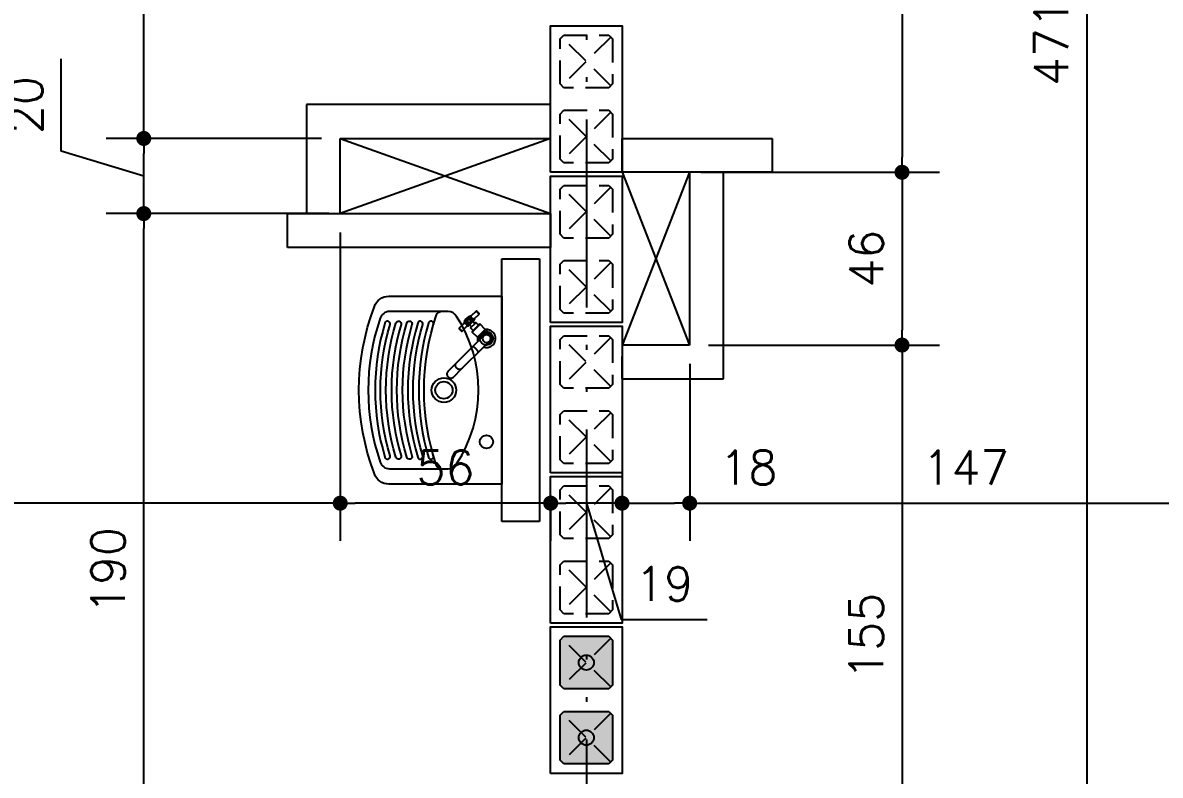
# Model space of a CAD drawing. Extents: x -14651 to 3496, y -4567 to 1191.
# Drawn here: x 714 to 1016.8, y -109.1 to 91.2 of the extents above; entities that cross this region are included whole.
import ezdxf

# ---------------------------------------------------------------- set-up
doc = ezdxf.new("R2010")
doc.units = 0
doc.header["$LTSCALE"] = 25
doc.linetypes.add('DASHED2', pattern=[0.375, 0.25, -0.125])
doc.linetypes.add('ESTILO_TQS_0004', pattern=[3.3, 2, -0.4, 0.05, -0.4, 0.05, -0.4])
for name, color, linetype in [('203', 1, 'DASHED2'), ('213', 252, 'Continuous'), ('241', 2, 'Continuous'), ('ALVENARIA NÃO ESTRUTURAL', 242, 'Continuous'), ('Arranque', 14, 'Continuous'), ('COTA', 1, 'Continuous'), ('EIXOS', 1, 'ESTILO_TQS_0004'), ('FERRO', 5, 'Continuous'), ('Pena_1', 1, 'Continuous'), ('PROJ', 252, 'Continuous')]:
    doc.layers.add(name, color=color, linetype=linetype)
doc.styles.add('COTA', font='romans.shx')
doc.dimstyles.new('forma', dxfattribs={"dimscale": 5, "dimtxt": 1.8, "dimasz": 0.8, "dimexe": 2, "dimexo": 1, "dimgap": 1, "dimtad": 1, "dimdec": 1, "dimzin": 9, "dimtxsty": 'COTA', "dimblk1": 'DOT', "dimblk2": 'DOT', "dimsah": 1, "dimcen": 0, "dimdle": 1, "dimclrd": 256, "dimclre": 256, "dimclrt": 2, "dimadec": 0, "dimazin": 0, "dimtfac": 1, "dimtdec": 0, "dimtmove": 0, "dimatfit": 3, "dimfxl": 1, "dimtolj": 1, "dimtzin": 0, "dimarcsym": 0})
pattern_1 = [(0, (1062.2, -1156.2), (0, 698.5), [508, -190.5]), (90, (1062.2, -1156.2), (-698.5, 4e-14), [508, -190.5])]

# ---------------------------------------------------------------- blocks, each defined once
blk = doc.blocks.new('P4020')
blk.add_lwpolyline([(-19.5, -9.5), (19.5, -9.5), (19.5, 9.5), (-19.5, 9.5), (-19.5, -9.5)])
at = {"color": 1, "linetype": 'DASHED2'}
for points in [[(-17, -6), (-16, -7), (-4, -7), (-3, -6), (-3, 6), (-4, 7), (-16, 7), (-17, 6), (-17, -6)], [(3, -6), (4, -7), (16, -7), (17, -6), (17, 6), (16, 7), (4, 7), (3, 6), (3, -6)]]:
    blk.add_lwpolyline(points, dxfattribs=at)
at = {"layer": '203', "color": 253}
for p, q in [((-16.5, 6.5), (-3.5, -6.5)), ((-3.5, 6.5), (-16.5, -6.5)), ((16.5, 6.5), (3.5, -6.5)), ((3.5, 6.5), (16.5, -6.5))]:
    blk.add_line(p, q, dxfattribs=at)
blk = doc.blocks.new('GR-1414')
at = {"layer": '213'}
h = blk.add_hatch(color=256, dxfattribs=at)
h.paths.add_polyline_path([(6, -7), (7, -6), (7, 6), (6, 7), (-6, 7), (-7, 6), (-7, -6), (-6, -7)])
h.paths.add_polyline_path([(2, 0, 1), (-2, 0, 1)], flags=16)
at = {"layer": 'Arranque'}
blk.add_hatch(color=256, dxfattribs=at).paths.add_polyline_path([(2, 0, 1), (-2, 0, 1)])
at = {"layer": '213'}
for p, q in [((-7, 6), (-6, 7)), ((-6, 7), (6, 7)), ((6, 7), (7, 6)), ((-7, -6), (-7, 6)), ((7, 6), (7, -6)), ((-6, -7), (-7, -6)), ((7, -6), (6, -7)), ((6, -7), (-6, -7))]:
    blk.add_line(p, q, dxfattribs=at)
at = {"layer": 'FERRO', "linetype": 'Continuous'}
blk.add_circle((0, 0), 2, dxfattribs=at)
blk = doc.blocks.new('A$C8e916747')
at = {"true_color": 0xffffff}
h = blk.add_hatch(dxfattribs=at)
h.set_pattern_fill('ANGLE', scale=100)
h.set_pattern_definition(pattern_1)
h.paths.add_polyline_path([(1085.89, -1162.48, -0.113615), (1087.17, -1159.72, -0.231363), (1086.86, -1159.87), (1037.34, -1159.87, -0.07375), (1038.36, -1162.1), (1043.06, -1183.12, 0.351222), (1043.43, -1183.43), (1080.9, -1183.43, 0.351222), (1081.28, -1183.12)])
h.paths.add_polyline_path([(1087.25, -1156.58, 0.414214), (1086.86, -1156.19), (1037.46, -1156.19, 0.460965), (1037.07, -1156.64), (1037.07, -1159.49, -0.014121), (1037.34, -1159.87), (1086.86, -1159.87, 0.414214), (1087.25, -1159.49)])
h.paths.add_polyline_path([(1064.68, -1194.93, 0.414214), (1064.2, -1194.45), (1060.73, -1194.45, 0.414214), (1060.24, -1194.94), (1060.25, -1198.62), (1064.69, -1198.62)])
h.paths.add_polyline_path([(1064.69, -1183.43), (1060.24, -1183.43), (1060.24, -1189.37), (1064.69, -1189.37)])
h = blk.add_hatch(dxfattribs=at)
h.set_pattern_fill('ANGLE', scale=100)
h.set_pattern_definition(pattern_1)
h.paths.add_polyline_path([(1064.69, -1183.43), (1060.24, -1183.43), (1060.24, -1189.37), (1064.69, -1189.37)])
h.paths.add_polyline_path([(1064.86, -1199.1), (1060.02, -1199.11), (1060.02, -1203.85, 1), (1064.87, -1203.84)], flags=17)
h.paths.add_polyline_path([(1085.89, -1162.48, -0.113615), (1087.17, -1159.72, -0.231363), (1086.86, -1159.87), (1037.34, -1159.87, -0.07375), (1038.36, -1162.1), (1043.06, -1183.12, 0.351222), (1043.43, -1183.43), (1080.9, -1183.43, 0.351222), (1081.28, -1183.12)])
h.paths.add_polyline_path([(1087.25, -1156.58, 0.414214), (1086.86, -1156.19), (1037.46, -1156.19, 0.460965), (1037.07, -1156.64), (1037.07, -1159.49, -0.014121), (1037.34, -1159.87), (1086.86, -1159.87, 0.414214), (1087.25, -1159.49)])
h.paths.add_polyline_path([(1064.87, -1203.84), (1064.86, -1199.1), (1060.02, -1199.11), (1060.02, -1203.85, 1)])
h.paths.add_polyline_path([(1065.11, -1198.62, -0.414214), (1065.35, -1198.85), (1065.35, -1198.87, -0.414214), (1065.11, -1199.1), (1064.86, -1199.1), (1064.87, -1203.84, -1), (1060.02, -1203.85), (1060.02, -1199.11), (1059.76, -1199.11, -0.414214), (1059.53, -1198.88), (1059.53, -1198.86, -0.414214), (1059.76, -1198.62), (1060.25, -1198.62), (1060.24, -1194.94, -0.414214), (1060.73, -1194.45), (1060.73, -1194.26, -0.414214), (1061.02, -1193.97), (1061.52, -1193.96), (1061.52, -1191.8), (1061.44, -1191.8, -0.222161), (1061.07, -1191.62), (1060.73, -1191.23), (1060.81, -1191.23), (1060.2, -1190.41), (1059.44, -1190.41), (1059.44, -1189.37), (1065.52, -1189.37), (1065.52, -1190.41), (1064.76, -1190.41), (1064.16, -1191.22), (1064.29, -1191.22), (1063.96, -1191.62, -0.222161), (1063.59, -1191.79), (1063.4, -1191.79), (1063.4, -1193.96), (1063.97, -1193.96, -0.414214), (1064.26, -1194.25), (1064.26, -1194.45, -0.378388), (1064.68, -1194.93), (1064.69, -1198.62)])
at = {"layer": 'ALVENARIA NÃO ESTRUTURAL'}
for p, q in [((1019.31, -1120.15), (954.31, -1120.15)), ((954.31, -1120.15), (954.31, -1149.15)), ((1019.31, -1129.15), (1019.31, -1120.15)), ((963.31, -1149.15), (963.31, -1129.15)), ((963.31, -1129.15), (1019.31, -1129.15)), ((1038.31, -1138.15), (1038.31, -1129.15)), ((1038.31, -1129.15), (1078.31, -1129.15)), ((1078.31, -1129.15), (1078.31, -1138.15)), ((1078.31, -1138.15), (1038.31, -1138.15)), ((1065.31, -1138.15), (1056.31, -1138.15)), ((1056.31, -1138.15), (1056.31, -1184.15)), ((1059.31, -1138.15), (1065.31, -1138.15)), ((1065.31, -1193.15), (1065.31, -1138.15)), ((949.31, -1149.15), (1019.31, -1149.15)), ((949.31, -1158.15), (949.31, -1149.15)), ((954.31, -1149.15), (963.31, -1149.15)), ((960.31, -1149.15), (954.31, -1149.15)), ((1019.31, -1149.15), (1019.31, -1158.15)), ((1019.31, -1158.15), (949.31, -1158.15)), ((1006.31, -1231.15), (1006.31, -1161.15)), ((1006.31, -1161.15), (1016.31, -1161.15)), ((1016.31, -1161.15), (1016.31, -1231.15)), ((1056.31, -1184.15), (1038.31, -1184.15)), ((1038.31, -1184.15), (1038.31, -1193.15)), ((1038.31, -1193.15), (1038.31, -1187.15)), ((1038.31, -1193.15), (1065.31, -1193.15)), ((1016.31, -1231.15), (1006.31, -1231.15))]:
    blk.add_line(p, q, dxfattribs=at)
at = {"layer": 'Pena_1'}
for p, q in [((963.31, -1129.15), (1019.31, -1149.15)), ((1019.31, -1129.15), (963.31, -1149.15)), ((1038.31, -1138.15), (1056.31, -1184.15)), ((1056.31, -1138.15), (1038.31, -1184.15))]:
    blk.add_line(p, q, dxfattribs=at)
at = {"layer": 'PROJ'}
for p, q in [((996.28, -1178.1), (997.95, -1176.44)), ((996.37, -1177.73), (997.58, -1176.53)), ((999.1, -1177.27), (998.11, -1178.26)), ((998.85, -1177.38), (998.2, -1178.03)), ((999.49, -1175.11), (1000.27, -1175.89)), ((995.73, -1180.42), (994.95, -1179.65)), ((998.11, -1178.26), (997.12, -1179.25)), ((997.87, -1178.36), (997.22, -1179.01)), ((998.47, -1180.71), (1000.56, -1178.62)), ((1000.08, -1178.82), (998.66, -1180.23)), ((999.87, -1182.15), (1001.99, -1180.02)), ((1001.71, -1180.17), (1001.78, -1180.24)), ((1001.99, -1180.02), (1003.27, -1181.3)), ((1000.43, -1182.71), (999.87, -1182.15)), ((1000.08, -1181.94), (1000.01, -1181.87)), ((1001.48, -1181.67), (1001.45, -1181.7)), ((1001.5, -1181.65), (1001.48, -1181.67)), ((1002.93, -1183.19), (1002.96, -1183.16)), ((1002.96, -1183.16), (1002.98, -1183.14)), ((1003.27, -1181.3), (1003.27, -1181.3))]:
    blk.add_line(p, q, dxfattribs=at)
for points in [[(976.26, -1221.15, -0.320344), (972.4, -1218.4, -0.18377), (972.4, -1173.9, -0.320344), (976.26, -1171.15), (1006.31, -1171.15), (1006.31, -1221.15)], [(994.27, -1215.8, 0.298099), (994.27, -1176.5, 0.268188), (992.06, -1175.22), (976.39, -1175.22, 0.329622), (973.96, -1177.02, 0.167299), (973.96, -1215.27, 0.329622), (976.39, -1217.07), (992.06, -1217.07, 0.268188)], [(999.97, -1183.18), (994.24, -1188.91), (991.93, -1191.22), (991.83, -1191.34), (991.76, -1191.48), (991.71, -1191.64), (991.69, -1191.8), (991.7, -1191.97), (991.75, -1192.14), (991.82, -1192.31), (991.91, -1192.46), (992.03, -1192.6), (992.17, -1192.72), (992.32, -1192.82), (992.49, -1192.89), (992.66, -1192.93), (992.83, -1192.94), (993, -1192.92), (993.15, -1192.88), (993.29, -1192.8), (993.42, -1192.7), (995.72, -1190.39), (1001.45, -1184.67), (1001.65, -1184.73), (1001.96, -1184.78), (1002.27, -1184.8), (1002.57, -1184.78), (1002.88, -1184.71), (1003.17, -1184.61), (1003.45, -1184.47), (1003.71, -1184.3), (1003.94, -1184.09), (1003.98, -1184.06), (1004.18, -1183.82), (1004.34, -1183.56), (1004.48, -1183.28), (1004.57, -1182.98), (1004.63, -1182.68), (1004.64, -1182.37), (1004.62, -1182.06), (1004.56, -1181.75), (1004.45, -1181.46), (1004.32, -1181.18), (1004.14, -1180.93), (1003.94, -1180.69), (1003.87, -1180.62), (1003.62, -1180.43), (1003.36, -1180.27), (1003.08, -1180.14), (1002.78, -1180.05), (1002.48, -1180), (1002.17, -1179.99), (1001.86, -1180.02), (1001.91, -1179.97), (1000.56, -1178.62, 0.414214), (1000.41, -1178.62), (1000.22, -1178.82, -0.414214), (1000.08, -1178.82), (999.44, -1178.18), (999.16, -1178.45), (998.61, -1177.9), (998.87, -1177.64, 0.366757), (998.89, -1177.39, -0.366223), (998.9, -1177.26), (1000.27, -1175.89, 0.414214), (1000.27, -1175.75), (999.63, -1175.11, 0.414214), (999.49, -1175.11), (998.12, -1176.47, -0.428794), (997.98, -1176.47), (997.95, -1176.44, 0.414214), (997.81, -1176.44), (997.65, -1176.6), (997.58, -1176.53), (996.98, -1177.01), (996.85, -1177.14), (996.37, -1177.73), (996.44, -1177.8), (996.28, -1177.96, 0.414214), (996.28, -1178.1), (996.32, -1178.14, -0.429981), (996.32, -1178.28), (994.95, -1179.65, 0.414214), (994.95, -1179.79), (995.59, -1180.42, 0.414214), (995.73, -1180.42), (997.1, -1179.06, -0.366509), (997.23, -1179.05, 0.366757), (997.49, -1179.03), (997.75, -1178.77), (998.29, -1179.32), (998.02, -1179.59), (998.66, -1180.23, -0.414214), (998.66, -1180.38), (998.47, -1180.57, 0.414214), (998.47, -1180.71), (999.81, -1182.06), (999.86, -1182.01), (999.84, -1182.27), (999.84, -1182.58), (999.88, -1182.88)], [(976.6, -1178.67, 1), (975.23, -1178.31, 0.147691), (975.23, -1213.99, 1), (976.6, -1213.62, -0.148039)], [(979.51, -1178.67, 0.148039), (979.51, -1213.62, -1), (978.13, -1213.99, -0.147691), (978.13, -1178.31, -1)], [(982.41, -1213.62, -1), (981.03, -1213.99, -0.147691), (981.03, -1178.31, -1), (982.41, -1178.67, 0.148039)], [(985.31, -1178.67, 1), (983.94, -1178.31, 0.147691), (983.94, -1213.99, 1), (985.31, -1213.62, -0.148039)], [(1004.02, -1182.39, -1), (1000.46, -1182.39, -1)], [(994.17, -1196.15, -1), (987.65, -1196.15, -1)], [(993.2, -1196.15, -1), (988.62, -1196.15, -1)], [(1004.02, -1209.9, -1), (1000.46, -1209.9, -1)]]:
    blk.add_lwpolyline(points, format="xyb", close=True, dxfattribs=at)
for points in [[(990.13, -1217.07, -0.329955), (988.96, -1216.21, -0.165795), (988.96, -1176.09, -0.329955), (990.13, -1175.22)], [(988.22, -1178.67, 1), (986.84, -1178.31, 0.147691), (986.84, -1213.99, 1), (988.22, -1213.62)]]:
    blk.add_lwpolyline(points, format="xyb", dxfattribs=at)
for points in [[(997.65, -1176.6), (996.44, -1177.8)], [(996.53, -1178.05), (997.89, -1176.68)], [(996.55, -1177.97), (997.83, -1176.69)], [(998.61, -1177.9), (997.75, -1178.77)], [(998.29, -1179.32), (999.16, -1178.45)], [(998.66, -1180.38), (1000.22, -1178.82)], [(999.86, -1182.01), (1001.86, -1180.02)], [(999.97, -1183.18), (1001.45, -1181.7), (1001.5, -1181.65), (1001.55, -1181.6), (1001.6, -1181.57), (1001.64, -1181.54), (1001.66, -1181.52), (1001.68, -1181.51), (1001.7, -1181.5), (1001.71, -1181.49), (1001.72, -1181.48), (1001.74, -1181.48), (1001.75, -1181.47), (1001.77, -1181.46), (1001.78, -1181.45), (1001.8, -1181.44), (1001.82, -1181.43), (1001.83, -1181.43), (1001.85, -1181.42), (1001.87, -1181.41), (1001.9, -1181.4), (1001.93, -1181.39), (1001.97, -1181.38), (1002.01, -1181.37), (1002.05, -1181.36), (1002.11, -1181.35), (1002.18, -1181.35), (1002.25, -1181.35), (1002.33, -1181.35), (1002.4, -1181.36), (1002.47, -1181.38), (1002.55, -1181.4), (1002.62, -1181.42), (1002.69, -1181.45), (1002.76, -1181.49), (1002.82, -1181.53), (1002.88, -1181.57), (1002.94, -1181.62), (1003, -1181.67), (1003.05, -1181.73), (1003.09, -1181.79), (1003.13, -1181.86), (1003.17, -1181.92), (1003.2, -1181.99), (1003.23, -1182.06), (1003.25, -1182.14), (1003.27, -1182.21), (1003.28, -1182.28), (1003.28, -1182.36), (1003.28, -1182.41), (1003.28, -1182.47), (1003.28, -1182.49), (1003.28, -1182.51), (1003.28, -1182.53), (1003.27, -1182.56), (1003.27, -1182.58), (1003.26, -1182.6), (1003.26, -1182.63), (1003.25, -1182.66), (1003.24, -1182.68), (1003.23, -1182.72), (1003.22, -1182.75), (1003.21, -1182.78), (1003.17, -1182.86), (1003.12, -1182.94), (1003.07, -1183.03), (1003, -1183.11), (1002.93, -1183.19)], [(1001.45, -1184.67), (1002.96, -1183.16)]]:
    blk.add_lwpolyline(points, dxfattribs=at)
for points in [[(998.2, -1178.03, 0), (998.21, -1178.01, 0), (998.22, -1177.98, 0), (998.22, -1177.96, 0), (998.23, -1177.93, 0), (998.23, -1177.88, 0), (998.24, -1177.83, 0), (998.24, -1177.78, 0), (998.23, -1177.73, 0), (998.22, -1177.68, 0), (998.21, -1177.63, 0), (998.19, -1177.57, 0), (998.17, -1177.52, 0), (998.15, -1177.49, 0), (998.13, -1177.46, 0), (998.11, -1177.43, 0), (998.09, -1177.4, 0), (998.06, -1177.37, 0), (998.03, -1177.34, 0), (998, -1177.31, 0), (997.96, -1177.28, 0), (997.92, -1177.25, 0), (997.88, -1177.23, 0), (997.84, -1177.2, 0), (997.8, -1177.19, 0), (997.75, -1177.17, 0), (997.71, -1177.16, 0), (997.66, -1177.15, 0), (997.61, -1177.14, 0), (997.56, -1177.14, 0), (997.5, -1177.14, 0), (997.47, -1177.15, 0), (997.43, -1177.15, 0), (997.4, -1177.16, 0), (997.36, -1177.17, 0), (997.33, -1177.19, 0), (997.3, -1177.2, 0), (997.27, -1177.21, 0), (997.25, -1177.23, 0), (997.23, -1177.24, 0), (997.21, -1177.26, 0), (997.18, -1177.28, 0), (997.16, -1177.3, 0), (997.14, -1177.32, 0), (997.12, -1177.34, 0), (997.1, -1177.37, 0), (997.08, -1177.39, 0), (997.06, -1177.43, 0), (997.04, -1177.47, 0), (997.02, -1177.51, 0), (997.01, -1177.56, 0), (997, -1177.6, 0), (996.99, -1177.65, 0), (996.99, -1177.7, 0), (996.99, -1177.75, 0), (996.99, -1177.8, 0), (997, -1177.85, 0), (997.01, -1177.91, 0), (997.03, -1177.96, 0), (997.06, -1178.01, 0), (997.08, -1178.06, 0), (997.1, -1178.09, 0), (997.13, -1178.12, 0), (997.15, -1178.15, 0), (997.18, -1178.19, 0), (997.22, -1178.22, 0), (997.26, -1178.26, 0), (997.3, -1178.29, 0), (997.34, -1178.31, 0), (997.38, -1178.33, 0), (997.43, -1178.35, 0), (997.47, -1178.36, 0), (997.52, -1178.38, 0), (997.57, -1178.39, 0), (997.61, -1178.39, 0), (997.66, -1178.39, 0), (997.72, -1178.39, 0), (997.77, -1178.38, 0), (997.8, -1178.38, 0), (997.84, -1178.37, 0), (997.87, -1178.36, 0)], [(997.22, -1178.16, 0), (997.21, -1178.15, 0), (997.19, -1178.12, 0), (997.17, -1178.1, 0), (997.15, -1178.07, 0), (997.14, -1178.05, 0), (997.12, -1178.02, 0), (997.11, -1177.99, 0), (997.09, -1177.96, 0), (997.08, -1177.91, 0), (997.07, -1177.87, 0), (997.06, -1177.82, 0), (997.06, -1177.77, 0), (997.06, -1177.73, 0), (997.07, -1177.69, 0), (997.07, -1177.65, 0), (997.08, -1177.6, 0), (997.1, -1177.57, 0), (997.11, -1177.53, 0), (997.13, -1177.49, 0), (997.16, -1177.46, 0), (997.17, -1177.43, 0), (997.19, -1177.41, 0), (997.21, -1177.39, 0), (997.23, -1177.37, 0), (997.25, -1177.35, 0), (997.27, -1177.33, 0), (997.29, -1177.32, 0), (997.31, -1177.3, 0), (997.33, -1177.29, 0), (997.35, -1177.28, 0), (997.38, -1177.27, 0), (997.41, -1177.25, 0), (997.44, -1177.24, 0), (997.47, -1177.23, 0), (997.51, -1177.23, 0), (997.54, -1177.22, 0), (997.58, -1177.22, 0), (997.63, -1177.22, 0), (997.67, -1177.22, 0), (997.72, -1177.23, 0), (997.75, -1177.24, 0), (997.79, -1177.25, 0), (997.83, -1177.26, 0), (997.87, -1177.28, 0), (997.9, -1177.3, 0), (997.94, -1177.32, 0), (997.96, -1177.34, 0), (997.98, -1177.36, 0), (998, -1177.38, 0), (998, -1177.38, 0)], [(997.98, -1176.47, 0), (997.98, -1176.48, 0), (997.99, -1176.48, 0), (997.99, -1176.49, 0), (997.99, -1176.5, 0), (998, -1176.51, 0), (998, -1176.53, 0), (998.01, -1176.55, 0), (998.02, -1176.58, 0), (998.04, -1176.61, 0), (998.05, -1176.64, 0), (998.07, -1176.67, 0), (998.08, -1176.71, 0), (998.1, -1176.75, 0), (998.13, -1176.79, 0), (998.16, -1176.84, 0), (998.19, -1176.88, 0), (998.21, -1176.91, 0), (998.23, -1176.94, 0), (998.25, -1176.97, 0), (998.28, -1177, 0), (998.3, -1177.02, 0), (998.33, -1177.05, 0), (998.36, -1177.09, 0), (998.4, -1177.12, 0), (998.44, -1177.15, 0), (998.48, -1177.18, 0), (998.51, -1177.2, 0), (998.55, -1177.23, 0), (998.59, -1177.25, 0), (998.62, -1177.27, 0), (998.66, -1177.29, 0), (998.7, -1177.31, 0), (998.73, -1177.33, 0), (998.77, -1177.34, 0), (998.79, -1177.35, 0), (998.81, -1177.36, 0), (998.83, -1177.37, 0), (998.85, -1177.38, 0)], [(998.86, -1177.24, 0), (998.84, -1177.24, 0), (998.82, -1177.23, 0), (998.8, -1177.23, 0), (998.78, -1177.22, 0), (998.75, -1177.21, 0), (998.72, -1177.2, 0), (998.68, -1177.18, 0), (998.65, -1177.17, 0), (998.62, -1177.15, 0), (998.58, -1177.13, 0), (998.55, -1177.12, 0), (998.52, -1177.09, 0), (998.48, -1177.07, 0), (998.45, -1177.05, 0), (998.43, -1177.03, 0), (998.41, -1177.01, 0), (998.39, -1176.99, 0), (998.37, -1176.97, 0), (998.35, -1176.95, 0), (998.33, -1176.93, 0), (998.32, -1176.91, 0), (998.3, -1176.88, 0), (998.28, -1176.86, 0), (998.27, -1176.84, 0), (998.26, -1176.82, 0), (998.24, -1176.79, 0), (998.23, -1176.77, 0), (998.21, -1176.73, 0), (998.19, -1176.69, 0), (998.18, -1176.66, 0), (998.17, -1176.62, 0), (998.16, -1176.6, 0), (998.15, -1176.57, 0), (998.14, -1176.55, 0), (998.14, -1176.53, 0), (998.13, -1176.51, 0), (998.13, -1176.5, 0), (998.13, -1176.49, 0), (998.13, -1176.48, 0), (998.12, -1176.48, 0), (998.12, -1176.47, 0)], [(998.85, -1177.38, 0), (998.84, -1177.36, 0), (998.84, -1177.35, 0), (998.83, -1177.33, 0), (998.83, -1177.31, 0), (998.83, -1177.3, 0), (998.84, -1177.28, 0), (998.84, -1177.26, 0), (998.85, -1177.25, 0), (998.86, -1177.24, 0)], [(997.22, -1179.01, 0), (997.22, -1179, 0), (997.21, -1178.98, 0), (997.2, -1178.96, 0), (997.19, -1178.93, 0), (997.17, -1178.9, 0), (997.16, -1178.87, 0), (997.14, -1178.83, 0), (997.12, -1178.79, 0), (997.09, -1178.74, 0), (997.07, -1178.7, 0), (997.04, -1178.66, 0), (997.01, -1178.61, 0), (996.98, -1178.58, 0), (996.96, -1178.55, 0), (996.93, -1178.52, 0), (996.9, -1178.49, 0), (996.86, -1178.45, 0), (996.82, -1178.42, 0), (996.78, -1178.39, 0), (996.75, -1178.36, 0), (996.71, -1178.33, 0), (996.67, -1178.31, 0), (996.64, -1178.29, 0), (996.6, -1178.26, 0), (996.56, -1178.24, 0), (996.52, -1178.23, 0), (996.49, -1178.21, 0), (996.45, -1178.19, 0), (996.42, -1178.18, 0), (996.4, -1178.17, 0), (996.38, -1178.16, 0), (996.37, -1178.16, 0), (996.36, -1178.15, 0), (996.34, -1178.15, 0), (996.33, -1178.15, 0), (996.33, -1178.14, 0), (996.32, -1178.14, 0), (996.32, -1178.14, 0), (996.32, -1178.14, 0)], [(996.32, -1178.28, 0), (996.32, -1178.28, 0), (996.32, -1178.28, 0), (996.33, -1178.28, 0), (996.33, -1178.28, 0), (996.34, -1178.29, 0), (996.35, -1178.29, 0), (996.36, -1178.29, 0), (996.38, -1178.3, 0), (996.39, -1178.3, 0), (996.41, -1178.31, 0), (996.44, -1178.32, 0), (996.47, -1178.33, 0), (996.48, -1178.33, 0), (996.51, -1178.34, 0), (996.54, -1178.35, 0), (996.57, -1178.37, 0), (996.61, -1178.38, 0), (996.64, -1178.4, 0), (996.67, -1178.42, 0), (996.71, -1178.44, 0), (996.74, -1178.46, 0), (996.76, -1178.48, 0), (996.78, -1178.5, 0), (996.8, -1178.52, 0), (996.82, -1178.54, 0), (996.85, -1178.56, 0), (996.86, -1178.58, 0), (996.89, -1178.6, 0), (996.91, -1178.63, 0), (996.92, -1178.65, 0), (996.94, -1178.68, 0), (996.96, -1178.71, 0), (996.97, -1178.73, 0), (996.99, -1178.77, 0), (997.01, -1178.81, 0), (997.03, -1178.85, 0), (997.04, -1178.88, 0), (997.05, -1178.91, 0), (997.06, -1178.94, 0), (997.07, -1178.97, 0), (997.08, -1178.99, 0), (997.08, -1179, 0), (997.09, -1179.01, 0)], [(997.09, -1179.01, 0), (997.1, -1179, 0), (997.11, -1179, 0), (997.13, -1178.99, 0), (997.15, -1178.99, 0), (997.17, -1178.99, 0), (997.18, -1178.99, 0), (997.2, -1179, 0), (997.21, -1179, 0), (997.22, -1179.01, 0)], [(997.82, -1178.28, 0), (997.79, -1178.29, 0), (997.76, -1178.3, 0), (997.73, -1178.31, 0), (997.69, -1178.31, 0), (997.64, -1178.32, 0), (997.64, -1178.32, 0), (997.59, -1178.32, 0), (997.55, -1178.32, 0), (997.51, -1178.31, 0), (997.46, -1178.3, 0), (997.43, -1178.29, 0), (997.39, -1178.27, 0), (997.36, -1178.26, 0), (997.32, -1178.24, 0), (997.3, -1178.22, 0), (997.27, -1178.2, 0), (997.25, -1178.19, 0), (997.23, -1178.17, 0), (997.22, -1178.16, 0)], [(997.87, -1178.36, 0), (997.87, -1178.34, 0), (997.86, -1178.32, 0), (997.85, -1178.31, 0), (997.85, -1178.3, 0), (997.84, -1178.29, 0), (997.83, -1178.28, 0), (997.83, -1178.28, 0), (997.82, -1178.28, 0), (997.82, -1178.28, 0)], [(997.87, -1178.36, 0), (997.91, -1178.33, 0), (997.95, -1178.31, 0), (997.98, -1178.28, 0), (998.02, -1178.25, 0), (998.05, -1178.22, 0), (998.08, -1178.19, 0), (998.11, -1178.16, 0), (998.14, -1178.12, 0), (998.17, -1178.08, 0), (998.2, -1178.03, 0)], [(998.12, -1177.98, 0), (998.12, -1177.98, 0), (998.12, -1177.99, 0), (998.13, -1177.99, 0), (998.14, -1178, 0), (998.15, -1178.01, 0), (998.16, -1178.01, 0), (998.17, -1178.02, 0), (998.19, -1178.03, 0), (998.2, -1178.03, 0)], [(1003.27, -1181.3, 0), (1003.26, -1181.29, 0), (1003.22, -1181.26, 0), (1003.16, -1181.2, 0), (1003.08, -1181.14, 0), (1002.95, -1181.05, 0), (1002.82, -1180.97, 0), (1002.67, -1180.9, 0), (1002.52, -1180.84, 0), (1002.35, -1180.79, 0), (1002.18, -1180.75, 0), (1002.05, -1180.74, 0), (1001.92, -1180.73, 0), (1001.84, -1180.74, 0), (1001.75, -1180.75, 0), (1001.66, -1180.76, 0), (1001.57, -1180.78, 0), (1001.49, -1180.8, 0), (1001.4, -1180.83, 0), (1001.32, -1180.87, 0), (1001.24, -1180.91, 0), (1001.16, -1180.96, 0), (1001.11, -1180.99, 0), (1001.06, -1181.03, 0), (1001.01, -1181.07, 0), (1000.97, -1181.12, 0), (1000.92, -1181.16, 0), (1000.88, -1181.21, 0), (1000.84, -1181.26, 0), (1000.81, -1181.31, 0), (1000.77, -1181.36, 0), (1000.74, -1181.42, 0), (1000.71, -1181.48, 0), (1000.68, -1181.55, 0), (1000.65, -1181.65, 0), (1000.62, -1181.75, 0), (1000.6, -1181.86, 0), (1000.58, -1181.98, 0), (1000.58, -1182.1, 0), (1000.58, -1182.21, 0), (1000.6, -1182.33, 0), (1000.62, -1182.45, 0), (1000.63, -1182.52, 0)], [(1000.73, -1182.41, 0), (1000.75, -1182.17, 0), (1000.81, -1181.93, 0), (1000.9, -1181.7, 0), (1001.03, -1181.5, 0), (1001.2, -1181.31, 0), (1001.38, -1181.16, 0), (1001.6, -1181.03, 0), (1001.83, -1180.95, 0), (1002.07, -1180.9, 0), (1002.31, -1180.89, 0), (1002.55, -1180.92, 0), (1002.79, -1181, 0), (1003.01, -1181.1, 0), (1003.21, -1181.25, 0), (1003.38, -1181.42, 0), (1003.53, -1181.62, 0), (1003.63, -1181.84, 0), (1003.71, -1182.07, 0), (1003.74, -1182.31, 0), (1003.73, -1182.56, 0), (1003.7, -1182.74, 0)], [(1003.3, -1183.46, 0), (1003.11, -1183.62, 0), (1002.9, -1183.74, 0), (1002.68, -1183.83, 0), (1002.59, -1183.86, 0)], [(1003.7, -1182.74, 0), (1003.62, -1182.97, 0), (1003.51, -1183.19, 0), (1003.36, -1183.39, 0), (1003.3, -1183.46, 0)], [(1000.03, -1186.09, 0), (1000.03, -1186.08, 0), (1000.04, -1186.07, 0), (1000.05, -1186.05, 0), (1000.05, -1186.03, 0), (1000.05, -1186.01, 0), (1000.04, -1185.99, 0), (1000.04, -1185.96, 0), (1000.03, -1185.94, 0), (1000.02, -1185.91, 0), (1000, -1185.87, 0), (999.99, -1185.83, 0), (999.96, -1185.79, 0), (999.94, -1185.75, 0), (999.91, -1185.7, 0), (999.87, -1185.65, 0), (999.84, -1185.59, 0), (999.79, -1185.54, 0), (999.75, -1185.48, 0), (999.7, -1185.42, 0), (999.64, -1185.35, 0), (999.59, -1185.29, 0), (999.53, -1185.23, 0), (999.47, -1185.17, 0), (999.4, -1185.11, 0), (999.34, -1185.05, 0), (999.28, -1184.99, 0), (999.22, -1184.94, 0), (999.15, -1184.89, 0), (999.09, -1184.84, 0), (999.04, -1184.8, 0), (998.98, -1184.76, 0), (998.93, -1184.72, 0), (998.88, -1184.69, 0), (998.84, -1184.67, 0), (998.8, -1184.65, 0), (998.76, -1184.63, 0), (998.73, -1184.61, 0), (998.7, -1184.6, 0), (998.67, -1184.59, 0), (998.64, -1184.59, 0), (998.62, -1184.59, 0), (998.6, -1184.58, 0), (998.58, -1184.59, 0), (998.56, -1184.59, 0), (998.55, -1184.6, 0), (998.54, -1184.61, 0)], [(1002.59, -1183.86, 0), (1002.34, -1183.89, 0), (1002.22, -1183.9, 0)], [(995.72, -1190.39, 0), (995.71, -1190.4, 0), (995.66, -1190.45, 0), (995.6, -1190.5, 0), (995.53, -1190.54, 0), (995.46, -1190.57, 0), (995.38, -1190.6, 0), (995.31, -1190.62, 0), (995.23, -1190.63, 0), (995.14, -1190.64, 0), (995.06, -1190.64, 0), (994.98, -1190.63, 0), (994.9, -1190.61, 0), (994.81, -1190.59, 0), (994.73, -1190.56, 0), (994.65, -1190.53, 0), (994.58, -1190.49, 0), (994.5, -1190.44, 0), (994.43, -1190.39, 0), (994.36, -1190.33, 0), (994.3, -1190.27, 0), (994.24, -1190.2, 0), (994.19, -1190.13, 0), (994.14, -1190.06, 0), (994.1, -1189.98, 0), (994.07, -1189.9, 0), (994.04, -1189.82, 0), (994.02, -1189.74, 0), (994, -1189.65, 0), (994, -1189.57, 0), (994, -1189.49, 0), (994, -1189.41, 0), (994.01, -1189.33, 0), (994.03, -1189.25, 0), (994.06, -1189.17, 0), (994.09, -1189.1, 0), (994.13, -1189.04, 0), (994.18, -1188.97, 0), (994.23, -1188.92, 0), (994.24, -1188.91, 0)]]:
    blk.add_polyline3d(points, dxfattribs=at)
for radius in [0.551, 0.451]:
    blk.add_circle((997.61, -1177.77), radius, dxfattribs=at)
for centre, radius, start, end in [((997.61, -1177.77), 0.551, 337.4878, 44.9995), ((998.77, -1177.78), 0.416, 73.4218, 78.7314), ((998.77, -1177.58), 0.352, 67.2783, 74.8724), ((997.43, -1178.92), 0.352, 195.144, 202.7253), ((997.63, -1178.93), 0.419, 191.3018, 196.5618), ((997.61, -1177.77), 0.551, 292.521, 337.4698), ((1002.24, -1182.39), 1.3, 278.7761, 171.2256), ((1002.24, -1182.39), 1.2, 285.8896, 164.1129), ((1002.24, -1182.39), 1.05, 136.2269, 313.2499)]:
    blk.add_arc(centre, radius, start, end, dxfattribs=at)
blk = doc.blocks.new('_Dot')
at = {"color": 0, "linetype": 'ByBlock', "lineweight": -2}
blk.add_line((-0.5, 0), (-1, 0), dxfattribs=at)
at = {"color": 0, "linetype": 'ByBlock', "const_width": 0.5}
blk.add_lwpolyline([(-0.25, 0, 1), (0.25, 0, 1)], format="xyb", close=True, dxfattribs=at)
blk = doc.blocks.new('*D294')
at = {"layer": 'COTA', "lineweight": -2, "transparency": 16777216}
for p, q in [((873.52, 0.4), (873.52, -46.68)), ((891.52, 0.4), (891.52, -46.68)), ((877.52, -36.68), (887.52, -36.68)), ((891.52, -36.68), (918.8, -36.68))]:
    blk.add_line(p, q, dxfattribs=at)
at = {"layer": 'Defpoints', "color": 0, "transparency": 16777216}
for p in [(873.52, 5.4), (891.52, 5.4), (891.52, -36.68)]:
    blk.add_point(p, dxfattribs=at)
at = {"layer": 'COTA', "lineweight": -2, "transparency": 16777216, "xscale": 4, "yscale": 4, "zscale": 4, "rotation": 180}
blk.add_blockref('_Dot', (873.52, -36.68), dxfattribs=at)
at = {"layer": 'COTA', "lineweight": -2, "transparency": 16777216, "xscale": 4, "yscale": 4, "zscale": 4}
blk.add_blockref('_Dot', (891.52, -36.68), dxfattribs=at)
at = {"layer": 'COTA', "color": 2, "transparency": 16777216, "insert": (907.16, -27.18), "char_height": 9, "attachment_point": 5, "style": 'COTA'}
blk.add_mtext('\\A1;18 ', dxfattribs=at)
blk = doc.blocks.new('*D295')
at = {"layer": 'COTA', "lineweight": -2, "transparency": 16777216}
for p, q in [((891.52, 0.4), (891.52, -46.68)), ((895.52, -36.68), (1034.52, -36.68)), ((1038.52, -41.68), (1038.52, -46.68))]:
    blk.add_line(p, q, dxfattribs=at)
at = {"layer": 'Defpoints', "color": 0, "transparency": 16777216}
for p in [(891.52, 5.4), (1038.52, -36.68), (1038.52, -36.68)]:
    blk.add_point(p, dxfattribs=at)
at = {"layer": 'COTA', "lineweight": -2, "transparency": 16777216, "xscale": 4, "yscale": 4, "zscale": 4, "rotation": 180}
blk.add_blockref('_Dot', (891.52, -36.68), dxfattribs=at)
at = {"layer": 'COTA', "lineweight": -2, "transparency": 16777216, "xscale": 4, "yscale": 4, "zscale": 4}
blk.add_blockref('_Dot', (1038.52, -36.68), dxfattribs=at)
at = {"layer": 'COTA', "color": 2, "transparency": 16777216, "insert": (965.02, -27.18), "char_height": 9, "attachment_point": 5, "style": 'COTA'}
blk.add_mtext('\\A1;147 ', dxfattribs=at)
blk = doc.blocks.new('*D147')
at = {"layer": 'COTA', "lineweight": -2, "transparency": 16777216}
for p, q in [((854.52, -34.6), (854.52, -46.68)), ((873.52, -34.6), (873.52, -46.68)), ((869.52, -36.68), (858.52, -36.68)), ((864.02, -36.68), (873.32, -67.68)), ((873.32, -67.68), (896.17, -67.68))]:
    blk.add_line(p, q, dxfattribs=at)
at = {"layer": 'Defpoints', "color": 0, "transparency": 16777216}
for p in [(854.52, -29.6), (873.52, -29.6), (854.52, -36.68)]:
    blk.add_point(p, dxfattribs=at)
at = {"layer": 'COTA', "lineweight": -2, "transparency": 16777216, "xscale": 4, "yscale": 4, "zscale": 4, "rotation": 180}
blk.add_blockref('_Dot', (854.52, -36.68), dxfattribs=at)
at = {"layer": 'COTA', "lineweight": -2, "transparency": 16777216, "xscale": 4, "yscale": 4, "zscale": 4}
blk.add_blockref('_Dot', (873.52, -36.68), dxfattribs=at)
at = {"layer": 'COTA', "color": 2, "transparency": 16777216, "insert": (884.75, -58.18), "char_height": 9, "attachment_point": 5, "style": 'COTA'}
blk.add_mtext('\\A1;19 ', dxfattribs=at)
blk = doc.blocks.new('*D148')
at = {"layer": 'COTA', "lineweight": -2, "transparency": 16777216}
for p, q in [((798.52, 35.4), (798.52, -46.68)), ((854.52, -34.6), (854.52, -46.68)), ((850.52, -36.68), (802.52, -36.68))]:
    blk.add_line(p, q, dxfattribs=at)
at = {"layer": 'Defpoints', "color": 0, "transparency": 16777216}
for p in [(798.52, 40.4), (854.52, -29.6), (798.52, -36.68)]:
    blk.add_point(p, dxfattribs=at)
at = {"layer": 'COTA', "lineweight": -2, "transparency": 16777216, "xscale": 4, "yscale": 4, "zscale": 4, "rotation": 180}
blk.add_blockref('_Dot', (798.52, -36.68), dxfattribs=at)
at = {"layer": 'COTA', "lineweight": -2, "transparency": 16777216, "xscale": 4, "yscale": 4, "zscale": 4}
blk.add_blockref('_Dot', (854.52, -36.68), dxfattribs=at)
at = {"layer": 'COTA', "color": 2, "transparency": 16777216, "insert": (826.52, -27.18), "char_height": 9, "attachment_point": 5, "style": 'COTA'}
blk.add_mtext('\\A1;56 ', dxfattribs=at)
blk = doc.blocks.new('*D149')
at = {"layer": 'COTA', "lineweight": -2, "transparency": 16777216}
for p, q in [((798.52, 35.4), (798.52, -46.68)), ((213.52, -26.15), (213.52, -46.68)), ((794.52, -36.68), (217.52, -36.68))]:
    blk.add_line(p, q, dxfattribs=at)
at = {"layer": 'Defpoints', "color": 0, "transparency": 16777216}
for p in [(798.52, 40.4), (213.52, -21.15), (213.52, -36.68)]:
    blk.add_point(p, dxfattribs=at)
at = {"layer": 'COTA', "lineweight": -2, "transparency": 16777216, "xscale": 4, "yscale": 4, "zscale": 4, "rotation": 180}
blk.add_blockref('_Dot', (213.52, -36.68), dxfattribs=at)
at = {"layer": 'COTA', "lineweight": -2, "transparency": 16777216, "xscale": 4, "yscale": 4, "zscale": 4}
blk.add_blockref('_Dot', (798.52, -36.68), dxfattribs=at)
at = {"layer": 'COTA', "color": 2, "transparency": 16777216, "insert": (506.02, -27.18), "char_height": 9, "attachment_point": 5, "style": 'COTA'}
blk.add_mtext('\\A1;585 ', dxfattribs=at)
blk = doc.blocks.new('*D162')
at = {"layer": 'COTA', "lineweight": -2, "transparency": 16777216}
for p, q in [((793.52, 40.4), (736.23, 40.4)), ((746.23, -145.6), (746.23, 36.4)), ((762.46, -149.6), (736.23, -149.6))]:
    blk.add_line(p, q, dxfattribs=at)
at = {"layer": 'Defpoints', "color": 0, "transparency": 16777216}
for p in [(746.23, 40.4), (798.52, 40.4), (767.46, -149.6)]:
    blk.add_point(p, dxfattribs=at)
at = {"layer": 'COTA', "lineweight": -2, "transparency": 16777216, "xscale": 4, "yscale": 4, "zscale": 4}
for p, rotation in [((746.23, 40.4), 90), ((746.23, -149.6), 270)]:
    blk.add_blockref('_Dot', p, dxfattribs=dict(at, rotation=rotation))
at = {"layer": 'COTA', "color": 2, "transparency": 16777216, "insert": (736.73, -54.6), "char_height": 9, "attachment_point": 5, "rotation": 90, "style": 'COTA'}
blk.add_mtext('\\A1;190 ', dxfattribs=at)
blk = doc.blocks.new('*D298')
at = {"layer": 'COTA', "lineweight": -2, "transparency": 16777216}
for p, q in [((724.23, 57), (724.23, 81.57)), ((793.52, 60.4), (736.23, 60.4)), ((746.23, 50.4), (724.23, 57)), ((746.23, 44.4), (746.23, 56.4)), ((793.52, 40.4), (736.23, 40.4))]:
    blk.add_line(p, q, dxfattribs=at)
at = {"layer": 'Defpoints', "color": 0, "transparency": 16777216}
for p in [(746.23, 60.4), (798.52, 60.4), (798.52, 40.4)]:
    blk.add_point(p, dxfattribs=at)
at = {"layer": 'COTA', "lineweight": -2, "transparency": 16777216, "xscale": 4, "yscale": 4, "zscale": 4}
for p, rotation in [((746.23, 60.4), 90), ((746.23, 40.4), 270)]:
    blk.add_blockref('_Dot', p, dxfattribs=dict(at, rotation=rotation))
at = {"layer": 'COTA', "color": 2, "transparency": 16777216, "insert": (714.73, 69.29), "char_height": 9, "attachment_point": 5, "rotation": 90, "style": 'COTA'}
blk.add_mtext('\\A1;20 ', dxfattribs=at)
blk = doc.blocks.new('*D164')
at = {"layer": 'COTA', "lineweight": -2, "transparency": 16777216}
for p, q in [((748.12, 321.4), (756.23, 321.4)), ((746.23, 64.4), (746.23, 317.4)), ((793.52, 60.4), (736.23, 60.4))]:
    blk.add_line(p, q, dxfattribs=at)
at = {"layer": 'Defpoints', "color": 0, "transparency": 16777216}
for p in [(743.12, 321.4), (746.23, 321.4), (798.52, 60.4)]:
    blk.add_point(p, dxfattribs=at)
at = {"layer": 'COTA', "lineweight": -2, "transparency": 16777216, "xscale": 4, "yscale": 4, "zscale": 4}
for p, rotation in [((746.23, 321.4), 90), ((746.23, 60.4), 270)]:
    blk.add_blockref('_Dot', p, dxfattribs=dict(at, rotation=rotation))
at = {"layer": 'COTA', "color": 2, "transparency": 16777216, "insert": (736.73, 190.9), "char_height": 9, "attachment_point": 5, "rotation": 90, "style": 'COTA'}
blk.add_mtext('\\A1;261 ', dxfattribs=at)
blk = doc.blocks.new('*D221')
at = {"layer": 'COTA', "lineweight": -2, "transparency": 16777216}
for p, q in [((953.52, 321.4), (1007.23, 321.4)), ((997.23, 317.4), (997.23, -145.6)), ((953.52, -149.6), (1007.23, -149.6))]:
    blk.add_line(p, q, dxfattribs=at)
at = {"layer": 'Defpoints', "color": 0, "transparency": 16777216}
for p in [(948.52, 321.4), (948.52, -149.6), (997.23, -149.6)]:
    blk.add_point(p, dxfattribs=at)
at = {"layer": 'COTA', "lineweight": -2, "transparency": 16777216, "xscale": 4, "yscale": 4, "zscale": 4}
for p, rotation in [((997.23, 321.4), 90), ((997.23, -149.6), 270)]:
    blk.add_blockref('_Dot', p, dxfattribs=dict(at, rotation=rotation))
at = {"layer": 'COTA', "color": 2, "transparency": 16777216, "insert": (987.73, 85.9), "char_height": 9, "attachment_point": 5, "rotation": 90, "style": 'COTA'}
blk.add_mtext('\\A1;471 ', dxfattribs=at)
blk = doc.blocks.new('*D244')
at = {"layer": 'COTA', "lineweight": -2, "transparency": 16777216}
for p, q in [((927.99, 321.4), (958.04, 321.4)), ((948.04, 317.4), (948.04, 55.4)), ((896.52, 51.4), (958.04, 51.4))]:
    blk.add_line(p, q, dxfattribs=at)
at = {"layer": 'Defpoints', "color": 0, "transparency": 16777216}
for p in [(922.99, 321.4), (891.52, 51.4), (948.04, 51.4)]:
    blk.add_point(p, dxfattribs=at)
at = {"layer": 'COTA', "lineweight": -2, "transparency": 16777216, "xscale": 4, "yscale": 4, "zscale": 4}
for p, rotation in [((948.04, 321.4), 90), ((948.04, 51.4), 270)]:
    blk.add_blockref('_Dot', p, dxfattribs=dict(at, rotation=rotation))
at = {"layer": 'COTA', "color": 2, "transparency": 16777216, "insert": (938.54, 186.4), "char_height": 9, "attachment_point": 5, "rotation": 90, "style": 'COTA'}
blk.add_mtext('\\A1;270 ', dxfattribs=at)
blk = doc.blocks.new('*D305')
at = {"layer": 'COTA', "lineweight": -2, "transparency": 16777216}
for p, q in [((896.52, 51.4), (958.04, 51.4)), ((948.04, 47.4), (948.04, 9.4)), ((896.52, 5.4), (958.04, 5.4))]:
    blk.add_line(p, q, dxfattribs=at)
at = {"layer": 'Defpoints', "color": 0, "transparency": 16777216}
for p in [(891.52, 51.4), (891.52, 5.4), (948.04, 5.4)]:
    blk.add_point(p, dxfattribs=at)
at = {"layer": 'COTA', "lineweight": -2, "transparency": 16777216, "xscale": 4, "yscale": 4, "zscale": 4}
for p, rotation in [((948.04, 51.4), 90), ((948.04, 5.4), 270)]:
    blk.add_blockref('_Dot', p, dxfattribs=dict(at, rotation=rotation))
at = {"layer": 'COTA', "color": 2, "transparency": 16777216, "insert": (938.54, 28.4), "char_height": 9, "attachment_point": 5, "rotation": 90, "style": 'COTA'}
blk.add_mtext('\\A1;46 ', dxfattribs=at)
blk = doc.blocks.new('*D246')
at = {"layer": 'COTA', "lineweight": -2, "transparency": 16777216}
for p, q in [((896.52, 5.4), (958.04, 5.4)), ((948.04, 1.4), (948.04, -145.6)), ((953.04, -149.6), (958.04, -149.6))]:
    blk.add_line(p, q, dxfattribs=at)
at = {"layer": 'Defpoints', "color": 0, "transparency": 16777216}
for p in [(891.52, 5.4), (948.04, -149.6), (948.04, -149.6)]:
    blk.add_point(p, dxfattribs=at)
at = {"layer": 'COTA', "lineweight": -2, "transparency": 16777216, "xscale": 4, "yscale": 4, "zscale": 4}
for p, rotation in [((948.04, 5.4), 90), ((948.04, -149.6), 270)]:
    blk.add_blockref('_Dot', p, dxfattribs=dict(at, rotation=rotation))
at = {"layer": 'COTA', "color": 2, "transparency": 16777216, "insert": (938.54, -72.1), "char_height": 9, "attachment_point": 5, "rotation": 90, "style": 'COTA'}
blk.add_mtext('\\A1;155 ', dxfattribs=at)

msp = doc.modelspace()

# ---------------------------------------------------------------- linework, layer by layer
at = {"layer": 'EIXOS'}
msp.add_line((864.02, 1137.93), (864.02, -320.64), dxfattribs=at)

# ---------------------------------------------------------------- block references
for p in [(864.02, -79.1), (864.02, -99.1)]:
    msp.add_blockref('GR-1414', p)
at = {"layer": '241', "xscale": -1, "rotation": 270}
for p in [(864.02, 70.9), (864.02, 30.9), (864.02, -9.1), (864.02, -49.1), (864.02, -89.1)]:
    msp.add_blockref('P4020', p, dxfattribs=at)
at = {"layer": 'ALVENARIA NÃO ESTRUTURAL'}
msp.add_blockref('A$C8e916747', (-164.8, 1189.55), dxfattribs=at)

# ---------------------------------------------------------------- dimensions: what is measured, and where the dimension line sits
at = {"layer": 'COTA'}
for base, p1, p2, override, picture, middle in [((746.23, 321.4), (798.52, 60.4), (743.12, 321.4), {"dimpost": ' ', "dimtmove": 1}, '*D164', (736.73, 190.9)), ((948.04, 51.4), (922.99, 321.4), (891.52, 51.4), {"dimpost": ' '}, '*D244', (938.54, 186.4)), ((997.23, -149.6), (948.52, 321.4), (948.52, -149.6), {"dimpost": ' '}, '*D221', (987.73, 85.9)), ((746.23, 60.4), (798.52, 40.4), (798.52, 60.4), {"dimpost": ' ', "dimtmove": 1}, '*D298', (714.73, 62)), ((948.04, 5.4), (891.52, 51.4), (891.52, 5.4), {"dimpost": ' ', "dimtmove": 1}, '*D305', (938.54, 28.4)), ((746.23, 40.4), (767.46, -149.6), (798.52, 40.4), {"dimpost": ' '}, '*D162', (736.73, -54.6)), ((948.04, -149.6), (891.52, 5.4), (948.04, -149.6), {"dimpost": ' ', "dimtmove": 1}, '*D246', (938.54, -72.1))]:
    dim = msp.add_linear_dim(base=base, p1=p1, p2=p2, angle=90, dimstyle='forma', override=override, dxfattribs=at)
    dim.commit()
    dim.dimension.update_dxf_attribs({"geometry": picture, "text_midpoint": middle})
for base, p1, p2, override, picture, middle in [((213.52, -36.68), (798.52, 40.4), (213.52, -21.15), {"dimpost": ' ', "dimtmove": 1}, '*D149', (506.02, -27.18)), ((798.52, -36.68), (854.52, -29.6), (798.52, 40.4), {"dimpost": ' ', "dimtmove": 1}, '*D148', (826.52, -27.18)), ((891.52, -36.68), (873.52, 5.4), (891.52, 5.4), {"dimpost": ' '}, '*D294', (907.16, -27.18)), ((1038.52, -36.68), (891.52, 5.4), (1038.52, -36.68), {"dimpost": ' ', "dimtmove": 1}, '*D295', (965.02, -27.18)), ((854.52, -36.68), (873.52, -29.6), (854.52, -29.6), {"dimpost": ' ', "dimtmove": 1}, '*D147', (878.32, -58.18))]:
    dim = msp.add_linear_dim(base=base, p1=p1, p2=p2, dimstyle='forma', override=override, dxfattribs=at)
    dim.commit()
    dim.dimension.update_dxf_attribs({"geometry": picture, "text_midpoint": middle})

doc.saveas('drawing.dxf')
